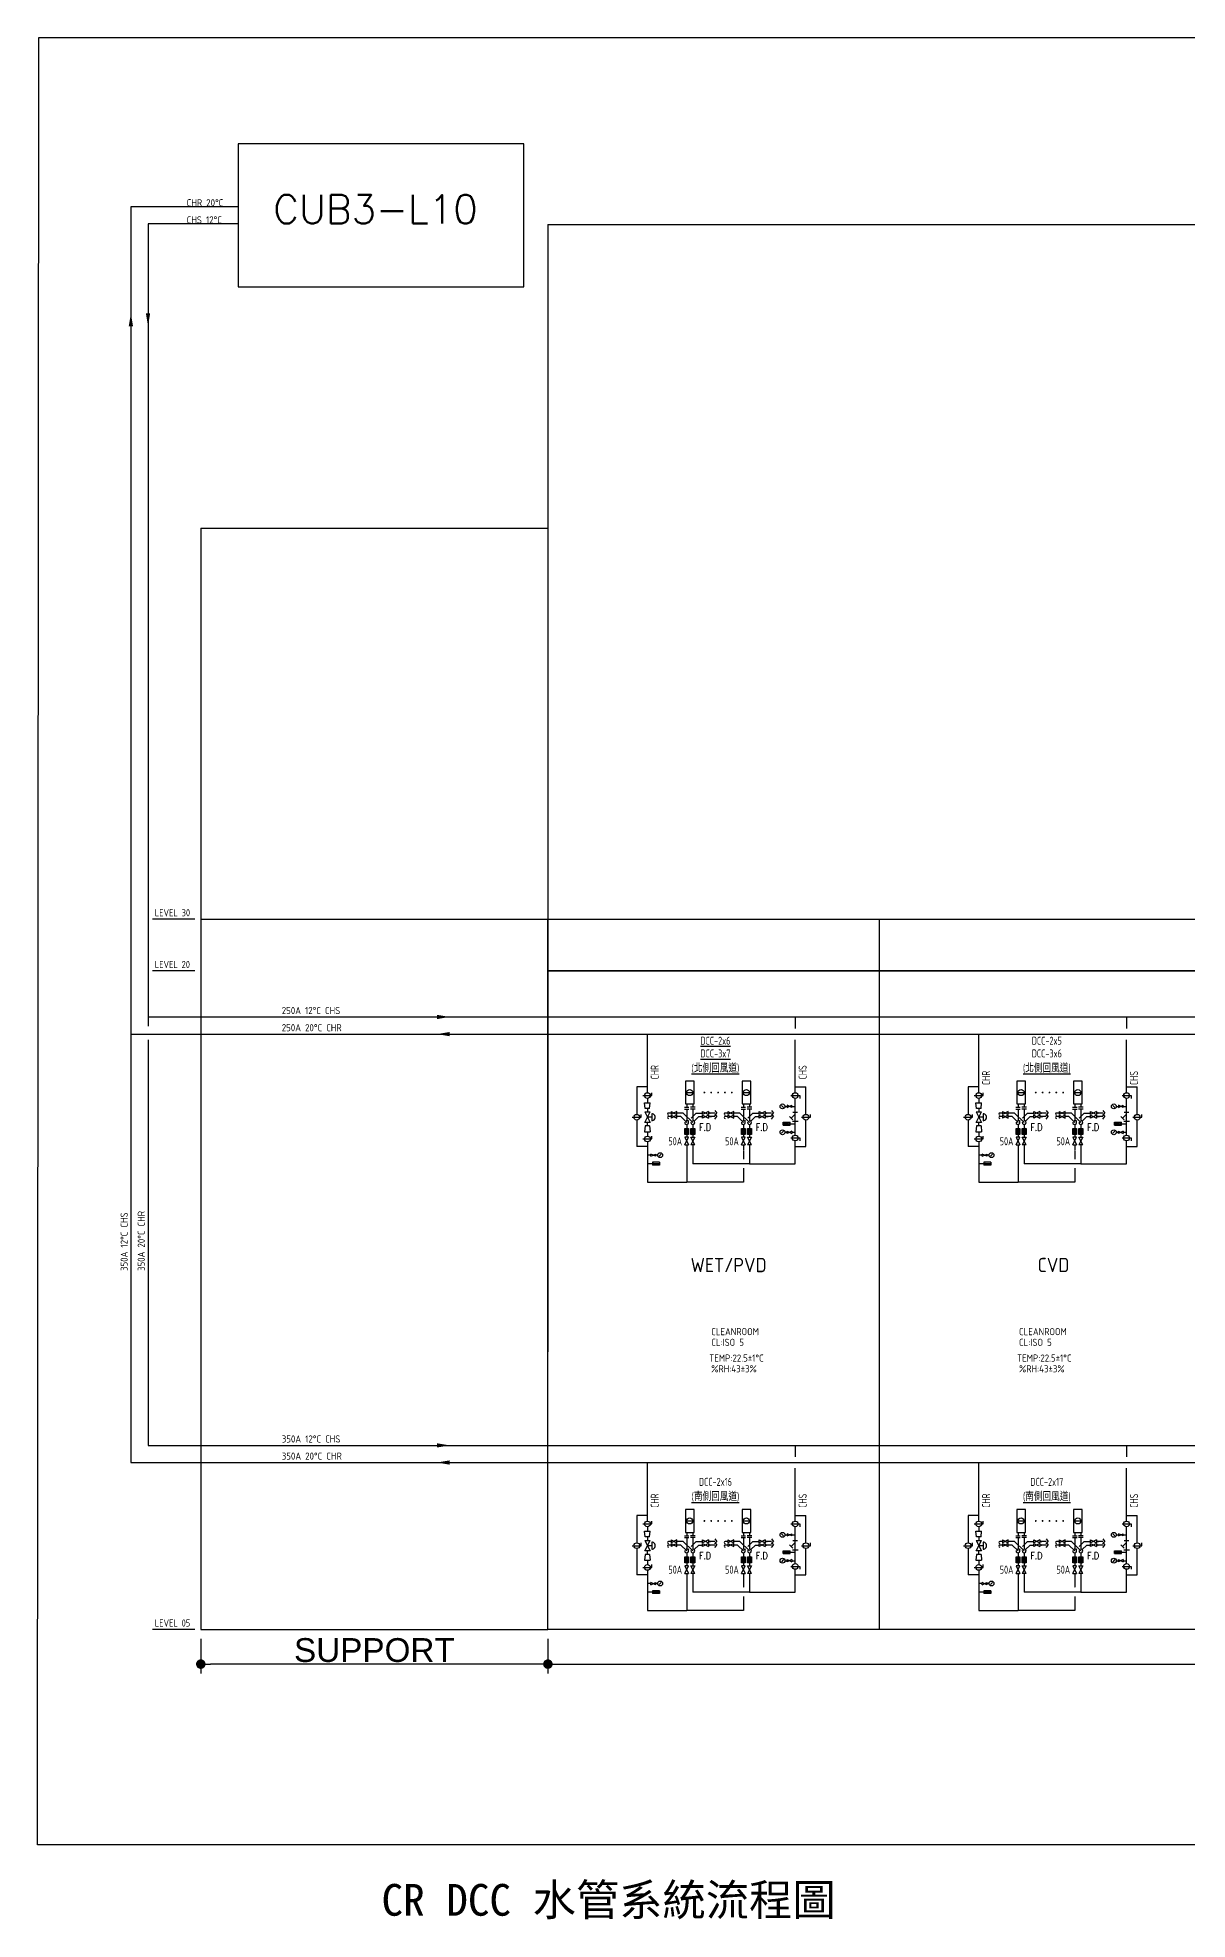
# Model space of a CAD drawing. Header units: millimetres. Extents: x -8 to 724, y -28 to 564.
# Drawn here: x -8 to 355, y -28 to 564 of the extents above; entities that cross this region are included whole.
import ezdxf
from ezdxf.enums import TextEntityAlignment as Align

# ---------------------------------------------------------------- set-up
doc = ezdxf.new("R2010")
doc.units = ezdxf.units.MM
doc.linetypes.add('HIDDEN', pattern=[0.375, 0.25, -0.125])
doc.linetypes.add('HIDDEN2', pattern=[0.1875, 0.125, -0.0625])
for name, color, linetype in [('0-CHR-中溫', 30, 'Continuous'), ('0-CHS-中溫', 3, 'Continuous'), ('A-DETL-01', 1, 'Continuous'), ('DETL-TXT', 4, 'Continuous'), ('M-CEQPM-TEXT', 3, 'Continuous'), ('M-CMDUCT-TEXT', 3, 'Continuous'), ('M-CPIPE-TEXT', 3, 'Continuous'), ('M-CPIPE-VAVE', 2, 'Continuous'), ('M-CWTR-PIPE', 130, 'Continuous'), ('M-EQPM-TXT', 4, 'Continuous'), ('M-HVAC-CMAH', 3, 'Continuous'), ('M-PIPE-CHWR20', 110, 'Continuous'), ('txt', 2, 'Continuous'), ('U-PCW-VALVE', 2, 'Continuous')]:
    doc.layers.add(name, color=color, linetype=linetype)
doc.styles.add('AA-TXT', font='isocp.shx', dxfattribs={"bigfont": 'chineset.shx'})
doc.styles.add('STDTEXT', font='simplex.shx', dxfattribs={"bigfont": 'china.shx'})
doc.dimstyles.new('10-dim', dxfattribs={"dimscale": 10, "dimtxt": 0.25, "dimasz": 0.1, "dimexe": 0.1, "dimexo": 0.1, "dimgap": 0.05, "dimtad": 1, "dimdec": 0, "dimlfac": 100, "dimdsep": 46, "dimtxsty": 'AA-TXT', "dimblk": 'DOT', "dimcen": 2, "dimclrd": 256, "dimclre": 256, "dimclrt": 256, "dimazin": 0, "dimtfac": 1, "dimtdec": 0, "dimtix": 1, "dimtmove": 2, "dimatfit": 3, "dimldrblk": 'CIR', "dimfxl": 1, "dimtvp": 1, "dimtolj": 1, "dimtzin": 0, "dimarcsym": 0})

# ---------------------------------------------------------------- blocks, each defined once
blk = doc.blocks.new('_DOT')
at = {"color": 0, "linetype": 'ByBlock'}
blk.add_line((-0.5, 0), (-1, 0), dxfattribs=at)
at = {"color": 0, "linetype": 'ByBlock', "const_width": 0.5}
blk.add_lwpolyline([(-0.25, 0, 1), (0.25, 0, 1)], format="xyb", close=True, dxfattribs=at)
blk = doc.blocks.new('*D21')
at = {"layer": 'DEFPOINTS', "color": 0, "transparency": 16777216}
for p in [(153.15, 63.08), (678.82, 63.08), (678.82, 52.12)]:
    blk.add_point(p, dxfattribs=at)
at = {"layer": 'txt', "lineweight": -2, "transparency": 16777216}
for p, q in [((153.15, 60.08), (153.15, 49.12)), ((678.82, 60.08), (678.82, 49.12)), ((156.15, 52.12), (675.82, 52.12))]:
    blk.add_line(p, q, dxfattribs=at)
at = {"layer": 'txt', "lineweight": -2, "transparency": 16777216, "xscale": 3, "yscale": 3, "zscale": 3, "rotation": 180}
blk.add_blockref('_DOT', (153.15, 52.12), dxfattribs=at)
at = {"layer": 'txt', "lineweight": -2, "transparency": 16777216, "xscale": 3, "yscale": 3, "zscale": 3}
blk.add_blockref('_DOT', (678.82, 52.12), dxfattribs=at)
at = {"layer": 'txt', "transparency": 16777216, "insert": (415.99, 56.37), "char_height": 7.5, "attachment_point": 5, "style": 'AA-TXT'}
blk.add_mtext('\\A1;{\\fArial|b0|i0|c0|p34;FAB', dxfattribs=at)
blk = doc.blocks.new('CIR')
at = {"color": 0}
blk.add_line((1, 0), (-1, 0), dxfattribs=at)
at = {"color": 3}
blk.add_circle((0, 0), 0.5, dxfattribs=at)
blk = doc.blocks.new('*D22')
at = {"layer": 'DEFPOINTS', "color": 0, "transparency": 16777216}
for p in [(43.8, 63.08), (153.15, 63.08), (43.8, 52.12)]:
    blk.add_point(p, dxfattribs=at)
at = {"layer": 'txt', "lineweight": -2, "transparency": 16777216}
for p, q in [((43.8, 60.08), (43.8, 49.12)), ((153.15, 60.08), (153.15, 49.12)), ((150.15, 52.12), (46.8, 52.12))]:
    blk.add_line(p, q, dxfattribs=at)
at = {"layer": 'txt', "lineweight": -2, "transparency": 16777216, "xscale": 3, "yscale": 3, "zscale": 3, "rotation": 180}
blk.add_blockref('_DOT', (43.8, 52.12), dxfattribs=at)
at = {"layer": 'txt', "lineweight": -2, "transparency": 16777216, "xscale": 3, "yscale": 3, "zscale": 3}
blk.add_blockref('_DOT', (153.15, 52.12), dxfattribs=at)
at = {"layer": 'txt', "transparency": 16777216, "insert": (98.48, 56.5), "char_height": 7.5, "attachment_point": 5, "style": 'AA-TXT'}
blk.add_mtext('\\A1;{\\fArial|b0|i0|c0|p34;SUPPORT}', dxfattribs=at)
blk = doc.blocks.new('DIM3')
blk.add_solid([(40, -7), (40, 7), (0, 0)])
blk = doc.blocks.new('DCC PIPE')
at = {"layer": 'U-PCW-VALVE'}
h = blk.add_hatch(dxfattribs=at)
h.set_pattern_fill('ANSI37', color=256, scale=2.66144, angle=90, style=0)
h.set_pattern_definition([(135, (188.80367, -130.49455), (-0.2352403, -0.2352403), []), (225, (188.80367, -130.49455), (0.2352403, -0.2352403), [])])
h.paths.add_polyline_path([(-0.67, 3.67), (-0.67, 5.8), (0.67, 5.8), (0.67, 3.67)])
h = blk.add_hatch(dxfattribs=at)
h.set_pattern_fill('ANSI37', color=256, scale=2.66144, angle=90, style=0)
h.set_pattern_definition([(135, (190.9487, -130.49455), (-0.2352403, -0.2352403), []), (225, (190.9487, -130.49455), (0.2352403, -0.2352403), [])])
h.paths.add_polyline_path([(1.48, 3.67), (1.48, 5.8), (2.81, 5.8), (2.81, 3.67)])
h = blk.add_hatch(dxfattribs=at)
h.set_pattern_fill('ANSI37', color=256, scale=2.66144, angle=90, style=0)
h.set_pattern_definition([(135, (208.65864, -130.49455), (-0.2352403, -0.2352403), []), (225, (208.65864, -130.49455), (0.2352403, -0.2352403), [])])
h.paths.add_polyline_path([(19.19, 3.67), (19.19, 5.8), (20.52, 5.8), (20.52, 3.67)])
h = blk.add_hatch(dxfattribs=at)
h.set_pattern_fill('ANSI37', color=256, scale=2.66144, angle=90, style=0)
h.set_pattern_definition([(135, (210.80367, -130.49455), (-0.2352403, -0.2352403), []), (225, (210.80367, -130.49455), (0.2352403, -0.2352403), [])])
h.paths.add_polyline_path([(21.33, 3.67), (21.33, 5.8), (22.67, 5.8), (22.67, 3.67)])
at = {"layer": '0-CHR-中溫', "ltscale": 1000}
for p, q in [((0, 12.53), (0, 8.51)), ((0, 7.18), (0, 5.8)), ((19.85, 12.53), (19.85, 8.51)), ((19.85, 7.18), (19.85, 5.8)), ((0, 3.67), (0, 2.67)), ((19.85, 3.67), (19.85, 2.67))]:
    blk.add_line(p, q, dxfattribs=at)
for centre in [(0, 7.84), (19.85, 7.84)]:
    blk.add_arc(centre, 0.667, 167.32186, 102.67814, dxfattribs=at)
at = {"layer": '0-CHS-中溫', "ltscale": 1000}
for p, q in [((2.15, 12.53), (2.15, 8.51)), ((2.15, 7.18), (2.15, 5.8)), ((22, 12.53), (22, 8.51)), ((22, 7.18), (22, 5.8)), ((2.15, 3.67), (2.15, 2.67)), ((22, 3.67), (22, 2.67))]:
    blk.add_line(p, q, dxfattribs=at)
for centre in [(2.15, 7.84), (22, 7.84)]:
    blk.add_arc(centre, 0.667, 167.32186, 102.67814, dxfattribs=at)
at = {"layer": 'M-CPIPE-VAVE'}
for p, q in [((-5.47, 11.18), (-6.35, 11.18)), ((-5.47, 9.92), (-6.35, 9.92)), ((-3.4, 11.7), (-5.47, 10.66)), ((-5.47, 11.7), (-3.4, 10.66)), ((-5.47, 11.7), (-5.47, 10.66)), ((-3.4, 10.44), (-5.47, 9.41)), ((-5.47, 10.44), (-3.4, 9.41)), ((-5.47, 10.44), (-5.47, 9.41)), ((-3.4, 10.66), (-3.4, 11.7)), ((-1.19, 11.18), (-3.4, 11.18)), ((-3.4, 9.41), (-3.4, 10.44)), ((-2.08, 9.92), (-3.4, 9.92)), ((0, 7.84), (-2.08, 9.92)), ((2.15, 7.84), (-1.19, 11.18)), ((0.47, 8.31), (0.74, 8.58)), ((1.53, 9.37), (3.34, 11.18)), ((2.62, 8.31), (4.23, 9.92)), ((3.34, 11.18), (5.55, 11.18)), ((4.23, 9.92), (5.55, 9.92)), ((5.55, 10.66), (5.55, 11.7)), ((7.62, 11.7), (5.55, 10.66)), ((5.55, 11.7), (7.62, 10.66)), ((5.55, 9.41), (5.55, 10.44)), ((7.62, 10.44), (5.55, 9.41)), ((5.55, 10.44), (7.62, 9.41)), ((7.62, 11.7), (7.62, 10.66)), ((9.89, 11.18), (7.62, 11.18)), ((7.62, 10.44), (7.62, 9.41)), ((9.89, 9.92), (7.62, 9.92)), ((9.81, 12.03), (10.58, 11.18)), ((9.81, 10.33), (10.58, 11.18)), ((9.81, 10.77), (10.58, 9.92)), ((9.81, 9.07), (10.58, 9.92)), ((14.38, 11.18), (13.5, 11.18)), ((14.38, 9.92), (13.5, 9.92)), ((16.45, 11.7), (14.38, 10.66)), ((14.38, 11.7), (16.45, 10.66)), ((14.38, 11.7), (14.38, 10.66)), ((16.45, 10.44), (14.38, 9.41)), ((14.38, 10.44), (16.45, 9.41)), ((14.38, 10.44), (14.38, 9.41)), ((16.45, 10.66), (16.45, 11.7)), ((18.66, 11.18), (16.45, 11.18)), ((16.45, 9.41), (16.45, 10.44)), ((17.77, 9.92), (16.45, 9.92)), ((19.85, 7.84), (17.77, 9.92)), ((22, 7.84), (18.66, 11.18)), ((20.33, 8.31), (20.59, 8.58)), ((21.38, 9.37), (23.19, 11.18)), ((22.47, 8.31), (24.08, 9.92)), ((23.19, 11.18), (25.4, 11.18)), ((24.08, 9.92), (25.4, 9.92)), ((25.4, 10.66), (25.4, 11.7)), ((27.47, 11.7), (25.4, 10.66)), ((25.4, 11.7), (27.47, 10.66)), ((25.4, 9.41), (25.4, 10.44)), ((27.47, 10.44), (25.4, 9.41)), ((25.4, 10.44), (27.47, 9.41)), ((27.47, 11.7), (27.47, 10.66)), ((29.74, 11.18), (27.47, 11.18)), ((27.47, 10.44), (27.47, 9.41)), ((29.74, 9.92), (27.47, 9.92)), ((29.67, 12.03), (30.44, 11.18)), ((29.67, 10.33), (30.44, 11.18)), ((29.67, 10.77), (30.44, 9.92)), ((29.67, 9.07), (30.44, 9.92))]:
    blk.add_line(p, q, dxfattribs=at)
for centre in [(-6.35, 10.83), (-6.35, 9.57), (13.5, 10.83), (13.5, 9.57)]:
    blk.add_arc(centre, 0.35, 90, 270, dxfattribs=at)
at = {"layer": 'M-CWTR-PIPE'}
for p, q in [((-0.8, 13.17), (0.8, 13.17)), ((0, 14.35), (0, 13.17)), ((0.18, 18.35), (1.96, 18.35)), ((2.95, 13.17), (1.35, 13.17)), ((2.15, 14.35), (2.15, 13.17)), ((19.05, 13.17), (20.65, 13.17)), ((19.85, 14.35), (19.85, 13.17)), ((20.04, 18.35), (21.82, 18.35)), ((22.8, 13.17), (21.2, 13.17)), ((22, 14.35), (22, 13.17))]:
    blk.add_line(p, q, dxfattribs=at)
for points in [[(2.57, 14.35), (2.57, 22.35), (-0.43, 22.35), (-0.43, 14.35)], [(22.43, 14.35), (22.43, 22.35), (19.43, 22.35), (19.43, 14.35)]]:
    blk.add_lwpolyline(points, close=True, dxfattribs=at)
for centre in [(1.07, 18.35), (20.93, 18.35)]:
    blk.add_circle(centre, 1.07, dxfattribs=at)
at = {"layer": 'M-HVAC-CMAH', "const_width": 0.32}
for points in [[(6.36, 18.34, 1), (6.04, 18.34, 1)], [(8.76, 18.34, 1), (8.44, 18.34, 1)], [(11.16, 18.34, 1), (10.84, 18.34, 1)], [(13.56, 18.34, 1), (13.24, 18.34, 1)], [(15.96, 18.34, 1), (15.64, 18.34, 1)]]:
    blk.add_lwpolyline(points, format="xyb", close=True, dxfattribs=at)
at = {"layer": 'U-PCW-VALVE'}
for p, q in [((-0.8, 12.53), (0.8, 12.53)), ((2.95, 12.53), (1.35, 12.53)), ((19.05, 12.53), (20.65, 12.53)), ((22.8, 12.53), (21.2, 12.53)), ((-0.67, 5.8), (0.67, 5.8)), ((-0.67, 3.67), (-0.67, 5.8)), ((0.67, 3.67), (-0.67, 3.67)), ((0.67, 2.67), (-0.67, 2.67)), ((-0.67, 0), (0.67, 2.67)), ((-0.67, 2.67), (0.67, 0)), ((-0.67, 0), (0.67, 0)), ((0.67, 5.8), (0.67, 3.67)), ((1.48, 5.8), (2.81, 5.8)), ((1.48, 3.67), (1.48, 5.8)), ((2.81, 3.67), (1.48, 3.67)), ((1.48, 2.67), (2.81, 2.67)), ((2.81, 2.67), (1.48, 0)), ((2.81, 0), (1.48, 2.67)), ((2.81, 0), (1.48, 0)), ((2.81, 5.8), (2.81, 3.67)), ((19.19, 5.8), (20.52, 5.8)), ((19.19, 3.67), (19.19, 5.8)), ((20.52, 3.67), (19.19, 3.67)), ((20.52, 2.67), (19.19, 2.67)), ((19.19, 2.67), (20.52, 0)), ((19.19, 0), (20.52, 2.67)), ((19.19, 0), (20.52, 0)), ((20.52, 5.8), (20.52, 3.67)), ((21.33, 5.8), (22.67, 5.8)), ((21.33, 3.67), (21.33, 5.8)), ((22.67, 3.67), (21.33, 3.67)), ((21.33, 2.67), (22.67, 2.67)), ((22.67, 0), (21.33, 2.67)), ((22.67, 2.67), (21.33, 0)), ((22.67, 0), (21.33, 0)), ((22.67, 5.8), (22.67, 3.67))]:
    blk.add_line(p, q, dxfattribs=at)
at = {"layer": 'M-CPIPE-VAVE', "linetype": 'HIDDEN2', "xscale": -0.04545454545450411, "yscale": 0.04545454545450411, "zscale": 0.045454545454545}
for p in [(9.89, 11.18), (9.89, 9.92), (29.74, 11.18), (29.74, 9.92)]:
    blk.add_blockref('DIM3', p, dxfattribs=at)

msp = doc.modelspace()

# ---------------------------------------------------------------- linework, layer by layer
msp.add_lwpolyline([(-7.242, 564.381), (723.921, 564.381), (723.543, -4.801), (-7.62, -4.801)], close=True)
at = {"ltscale": 1000}
msp.add_lwpolyline([(55.558, 485.913), (145.558, 485.913), (145.558, 530.913), (55.558, 530.913)], close=True, dxfattribs=at)
at = {"layer": '0-CHR-中溫', "ltscale": 1000}
for p, q in [((21.768, 511.113), (21.768, 115.614)), ((55.558, 511.113), (21.768, 511.113)), ((21.768, 250.543), (605.769, 250.543)), ((184.495, 232.066), (184.495, 250.543)), ((288.895, 232.066), (288.895, 250.543)), ((181.14, 233.893), (181.14, 225.254)), ((184.495, 233.893), (181.14, 233.893)), ((285.54, 233.893), (285.54, 225.254)), ((288.895, 233.893), (285.54, 233.893)), ((184.495, 230.293), (184.495, 228.903)), ((184.495, 227.1), (184.495, 226.02)), ((288.895, 230.293), (288.895, 228.903)), ((288.895, 227.1), (288.895, 226.02)), ((181.14, 223.454), (181.14, 215.124)), ((184.495, 221.607), (184.495, 222.687)), ((184.495, 219.804), (184.495, 218.414)), ((285.54, 223.454), (285.54, 215.124)), ((288.895, 221.607), (288.895, 222.687)), ((288.895, 219.804), (288.895, 218.414)), ((184.495, 215.124), (181.14, 215.124)), ((184.495, 216.614), (184.495, 203.964)), ((196.879, 215.633), (196.879, 203.964)), ((288.895, 215.124), (285.54, 215.124)), ((288.895, 216.614), (288.895, 203.964)), ((301.279, 215.633), (301.279, 203.964)), ((214.749, 208.374), (214.749, 203.964)), ((319.149, 208.374), (319.149, 203.964)), ((184.495, 203.964), (196.879, 203.964)), ((214.749, 203.964), (196.879, 203.964)), ((288.895, 203.964), (301.279, 203.964)), ((319.149, 203.964), (301.279, 203.964)), ((21.768, 115.614), (605.769, 115.614)), ((184.495, 97.137), (184.495, 115.614)), ((288.895, 97.137), (288.895, 115.614)), ((181.14, 98.964), (181.14, 90.325)), ((184.495, 98.964), (181.14, 98.964)), ((184.495, 95.364), (184.495, 93.975)), ((285.54, 98.964), (285.54, 90.325)), ((288.895, 98.964), (285.54, 98.964)), ((288.895, 95.364), (288.895, 93.975)), ((184.495, 92.171), (184.495, 91.091)), ((288.895, 92.171), (288.895, 91.091)), ((181.14, 88.525), (181.14, 80.195)), ((184.495, 86.678), (184.495, 87.758)), ((184.495, 84.875), (184.495, 83.485)), ((285.54, 88.525), (285.54, 80.195)), ((288.895, 86.678), (288.895, 87.758)), ((288.895, 84.875), (288.895, 83.485)), ((184.495, 80.195), (181.14, 80.195)), ((184.495, 81.685), (184.495, 69.035)), ((196.879, 80.704), (196.879, 69.035)), ((288.895, 80.195), (285.54, 80.195)), ((288.895, 81.685), (288.895, 69.035)), ((301.279, 80.704), (301.279, 69.035)), ((214.749, 73.445), (214.749, 69.035)), ((319.149, 73.445), (319.149, 69.035)), ((184.495, 69.035), (196.879, 69.035)), ((214.749, 69.035), (196.879, 69.035)), ((288.895, 69.035), (301.279, 69.035)), ((319.149, 69.035), (301.279, 69.035))]:
    msp.add_line(p, q, dxfattribs=at)
for points in [[(21.093, 473.476), (21.768, 477.526), (22.443, 473.476)], [(122.215, 249.868), (118.165, 250.543), (122.215, 251.218)], [(122.215, 114.939), (118.165, 115.614), (122.215, 116.289)]]:
    msp.add_solid(points, dxfattribs=at)
at = {"layer": '0-CHS-中溫', "ltscale": 1000}
for p, q in [((27.168, 505.713), (27.168, 253.026)), ((55.558, 505.713), (27.168, 505.713)), ((27.168, 255.943), (652.362, 255.943)), ((231.088, 255.943), (231.088, 252.343)), ((335.488, 255.943), (335.488, 252.343)), ((27.168, 248.743), (27.168, 121.014)), ((231.088, 232.093), (231.088, 248.743)), ((335.488, 232.093), (335.488, 248.743)), ((231.088, 233.893), (234.443, 233.893)), ((234.443, 225.254), (234.443, 233.893)), ((335.488, 233.893), (338.843, 233.893)), ((338.843, 225.254), (338.843, 233.893)), ((231.088, 218.724), (231.088, 230.293)), ((335.488, 218.724), (335.488, 230.293)), ((234.443, 215.124), (234.443, 223.454)), ((338.843, 215.124), (338.843, 223.454)), ((198.81, 215.633), (198.81, 209.724)), ((216.679, 215.633), (216.679, 209.724)), ((231.088, 209.724), (231.088, 216.924)), ((231.088, 215.124), (234.443, 215.124)), ((303.21, 215.633), (303.21, 209.724)), ((321.079, 215.633), (321.079, 209.724)), ((335.488, 209.724), (335.488, 216.924)), ((335.488, 215.124), (338.843, 215.124)), ((216.679, 209.724), (198.81, 209.724)), ((216.679, 209.724), (231.088, 209.724)), ((321.079, 209.724), (303.21, 209.724)), ((321.079, 209.724), (335.488, 209.724)), ((27.168, 121.014), (652.362, 121.014)), ((231.088, 121.014), (231.088, 117.414)), ((335.488, 121.014), (335.488, 117.414)), ((231.088, 97.164), (231.088, 113.814)), ((335.488, 97.164), (335.488, 113.814)), ((231.088, 98.964), (234.443, 98.964)), ((231.088, 83.795), (231.088, 95.364)), ((234.443, 90.325), (234.443, 98.964)), ((335.488, 98.964), (338.843, 98.964)), ((335.488, 83.795), (335.488, 95.364)), ((338.843, 90.325), (338.843, 98.964)), ((234.443, 80.195), (234.443, 88.525)), ((338.843, 80.195), (338.843, 88.525)), ((198.81, 80.704), (198.81, 74.795)), ((216.679, 80.704), (216.679, 74.795)), ((231.088, 74.795), (231.088, 81.995)), ((231.088, 80.195), (234.443, 80.195)), ((303.21, 80.704), (303.21, 74.795)), ((321.079, 80.704), (321.079, 74.795)), ((335.488, 74.795), (335.488, 81.995)), ((335.488, 80.195), (338.843, 80.195)), ((216.679, 74.795), (198.81, 74.795)), ((216.679, 74.795), (231.088, 74.795)), ((321.079, 74.795), (303.21, 74.795)), ((321.079, 74.795), (335.488, 74.795))]:
    msp.add_line(p, q, dxfattribs=at)
for points in [[(26.493, 477.526), (27.168, 473.476), (27.843, 477.526)], [(118.165, 255.268), (122.215, 255.943), (118.165, 256.618)], [(118.165, 120.339), (122.215, 121.014), (118.165, 121.689)]]:
    msp.add_solid(points, dxfattribs=at)
at = {"layer": 'A-DETL-01', "linetype": 'Continuous'}
for p, q in [((153.15, 505.513), (153.15, 150.489)), ((153.15, 505.513), (678.824, 505.513)), ((43.802, 409.882), (43.802, 63.076)), ((43.802, 409.882), (153.15, 409.882)), ((43.802, 286.786), (153.15, 286.786)), ((257.55, 286.786), (257.55, 63.076)), ((43.802, 63.076), (153.15, 63.076)), ((43.802, 63.076), (153.15, 63.076))]:
    msp.add_line(p, q, dxfattribs=at)
for points in [[(678.824, 505.513), (678.824, 63.076), (153.15, 63.076), (153.15, 270.487), (678.824, 270.487)], [(678.824, 286.786), (678.824, 270.487), (153.15, 270.487), (153.15, 286.786), (678.824, 286.786)]]:
    msp.add_lwpolyline(points, dxfattribs=at)
at = {"layer": 'M-CEQPM-TEXT'}
for p, q in [((41.884, 286.786), (28.526, 286.786)), ((41.884, 270.487), (28.526, 270.487)), ((41.884, 63.076), (28.526, 63.076))]:
    msp.add_line(p, q, dxfattribs=at)
at = {"layer": 'M-PIPE-CHWR20', "ltscale": 0.1}
for p, q in [((183.774, 227.1), (183.594, 228.903)), ((183.594, 228.903), (185.397, 228.903)), ((185.217, 227.1), (183.774, 227.1)), ((185.217, 227.1), (185.397, 228.903)), ((288.174, 227.1), (287.994, 228.903)), ((287.994, 228.903), (289.797, 228.903)), ((289.617, 227.1), (288.174, 227.1)), ((289.617, 227.1), (289.797, 228.903)), ((183.774, 221.607), (183.594, 219.804)), ((183.594, 219.804), (185.397, 219.804)), ((185.217, 221.607), (183.774, 221.607)), ((185.217, 221.607), (185.397, 219.804)), ((288.174, 221.607), (287.994, 219.804)), ((287.994, 219.804), (289.797, 219.804)), ((289.617, 221.607), (288.174, 221.607)), ((289.617, 221.607), (289.797, 219.804)), ((183.774, 92.171), (183.594, 93.975)), ((183.594, 93.975), (185.397, 93.975)), ((185.217, 92.171), (183.774, 92.171)), ((185.217, 92.171), (185.397, 93.975)), ((288.174, 92.171), (287.994, 93.975)), ((287.994, 93.975), (289.797, 93.975)), ((289.617, 92.171), (288.174, 92.171)), ((289.617, 92.171), (289.797, 93.975)), ((183.774, 86.678), (183.594, 84.875)), ((183.594, 84.875), (185.397, 84.875)), ((185.217, 86.678), (183.774, 86.678)), ((185.217, 86.678), (185.397, 84.875)), ((288.174, 86.678), (287.994, 84.875)), ((287.994, 84.875), (289.797, 84.875)), ((289.617, 86.678), (288.174, 86.678)), ((289.617, 86.678), (289.797, 84.875))]:
    msp.add_line(p, q, dxfattribs=at)
at = {"layer": 'M-PIPE-CHWR20', "linetype": 'HIDDEN', "ltscale": 0.2}
for p, q in [((214.749, 215.633), (214.749, 211.074)), ((319.149, 215.633), (319.149, 211.074)), ((214.749, 80.704), (214.749, 76.145)), ((319.149, 80.704), (319.149, 76.145))]:
    msp.add_line(p, q, dxfattribs=at)
at = {"layer": 'U-PCW-VALVE'}
for p, q in [((183.073, 231.193), (185.918, 231.193)), ((185.918, 231.193), (185.918, 232.096)), ((229.665, 231.193), (232.51, 231.193)), ((232.51, 231.193), (232.51, 230.291)), ((287.473, 231.193), (290.318, 231.193)), ((290.318, 231.193), (290.318, 232.096)), ((334.065, 231.193), (336.91, 231.193)), ((336.91, 231.193), (336.91, 230.291)), ((182.562, 224.354), (182.562, 225.256)), ((183.662, 226.02), (185.329, 226.02)), ((183.662, 222.687), (185.329, 226.02)), ((183.662, 226.02), (185.329, 222.687)), ((185.86, 225.46), (185.86, 223.277)), ((227.408, 227.443), (226.746, 228.105)), ((227.843, 227.773), (228.564, 227.773)), ((228.564, 228.133), (228.564, 227.413)), ((230.004, 227.413), (228.564, 228.133)), ((228.564, 227.413), (230.004, 228.133)), ((231.088, 225.35), (229.813, 224.076)), ((230.004, 227.413), (230.004, 228.133)), ((230.004, 227.773), (231.088, 227.773)), ((230.335, 225.973), (231.84, 225.973)), ((235.866, 224.354), (235.866, 225.256)), ((286.962, 224.354), (286.962, 225.256)), ((288.062, 226.02), (289.729, 226.02)), ((288.062, 222.687), (289.729, 226.02)), ((288.062, 226.02), (289.729, 222.687)), ((290.26, 225.46), (290.26, 223.277)), ((331.808, 227.443), (331.146, 228.105)), ((332.243, 227.773), (332.964, 227.773)), ((332.964, 228.133), (332.964, 227.413)), ((334.404, 227.413), (332.964, 228.133)), ((332.964, 227.413), (334.404, 228.133)), ((335.488, 225.35), (334.213, 224.076)), ((334.404, 227.413), (334.404, 228.133)), ((334.404, 227.773), (335.488, 227.773)), ((334.735, 225.973), (336.24, 225.973)), ((340.266, 224.354), (340.266, 225.256)), ((179.717, 224.354), (182.562, 224.354)), ((185.329, 222.687), (183.662, 222.687)), ((185.86, 224.354), (184.495, 224.354)), ((227.408, 219.961), (226.746, 219.299)), ((227.312, 221.878), (227.312, 222.783)), ((227.312, 221.878), (227.312, 222.783)), ((227.312, 222.783), (229.483, 222.783)), ((227.312, 222.783), (229.483, 222.783)), ((227.312, 221.878), (229.483, 221.878)), ((227.312, 221.878), (229.483, 221.878)), ((227.5, 222.331), (228.991, 222.331)), ((227.5, 222.331), (228.991, 222.331)), ((227.604, 222.15), (227.604, 222.512)), ((227.604, 222.15), (227.604, 222.512)), ((227.843, 219.631), (228.564, 219.631)), ((227.966, 222.15), (227.966, 222.512)), ((227.966, 222.15), (227.966, 222.512)), ((228.328, 222.15), (228.328, 222.512)), ((228.328, 222.15), (228.328, 222.512)), ((228.564, 219.271), (228.564, 219.991)), ((230.004, 219.991), (228.564, 219.271)), ((228.564, 219.991), (230.004, 219.271)), ((228.689, 222.15), (228.689, 222.512)), ((228.689, 222.15), (228.689, 222.512)), ((229.304, 224.585), (230.322, 223.567)), ((229.304, 224.585), (230.322, 223.567)), ((229.483, 221.878), (229.483, 222.783)), ((229.483, 221.878), (229.483, 222.783)), ((229.483, 222.331), (231.088, 222.331)), ((229.483, 222.331), (231.088, 222.331)), ((230.004, 219.991), (230.004, 219.271)), ((230.004, 219.631), (231.088, 219.631)), ((230.186, 223.094), (231.989, 223.094)), ((230.335, 223.094), (231.84, 223.094)), ((233.021, 224.354), (235.866, 224.354)), ((284.117, 224.354), (286.962, 224.354)), ((289.729, 222.687), (288.062, 222.687)), ((290.26, 224.354), (288.895, 224.354)), ((331.808, 219.961), (331.146, 219.299)), ((331.712, 221.878), (331.712, 222.783)), ((331.712, 221.878), (331.712, 222.783)), ((331.712, 222.783), (333.883, 222.783)), ((331.712, 222.783), (333.883, 222.783)), ((331.712, 221.878), (333.883, 221.878)), ((331.712, 221.878), (333.883, 221.878)), ((331.9, 222.331), (333.391, 222.331)), ((331.9, 222.331), (333.391, 222.331)), ((332.004, 222.15), (332.004, 222.512)), ((332.004, 222.15), (332.004, 222.512)), ((332.243, 219.631), (332.964, 219.631)), ((332.366, 222.15), (332.366, 222.512)), ((332.366, 222.15), (332.366, 222.512)), ((332.728, 222.15), (332.728, 222.512)), ((332.728, 222.15), (332.728, 222.512)), ((332.964, 219.271), (332.964, 219.991)), ((334.404, 219.991), (332.964, 219.271)), ((332.964, 219.991), (334.404, 219.271)), ((333.089, 222.15), (333.089, 222.512)), ((333.089, 222.15), (333.089, 222.512)), ((333.704, 224.585), (334.722, 223.567)), ((333.704, 224.585), (334.722, 223.567)), ((333.883, 221.878), (333.883, 222.783)), ((333.883, 221.878), (333.883, 222.783)), ((333.883, 222.331), (335.488, 222.331)), ((333.883, 222.331), (335.488, 222.331)), ((334.404, 219.991), (334.404, 219.271)), ((334.404, 219.631), (335.488, 219.631)), ((334.586, 223.094), (336.389, 223.094)), ((334.735, 223.094), (336.24, 223.094)), ((337.421, 224.354), (340.266, 224.354)), ((183.073, 217.514), (185.918, 217.514)), ((185.918, 217.514), (185.918, 218.416)), ((229.665, 217.824), (232.51, 217.824)), ((232.51, 217.824), (232.51, 216.921)), ((287.473, 217.514), (290.318, 217.514)), ((290.318, 217.514), (290.318, 218.416)), ((334.065, 217.824), (336.91, 217.824)), ((336.91, 217.824), (336.91, 216.921)), ((185.579, 212.424), (184.495, 212.424)), ((186.1, 209.724), (184.495, 209.724)), ((186.1, 209.724), (184.495, 209.724)), ((185.579, 212.064), (185.579, 212.784)), ((185.579, 212.064), (187.018, 212.784)), ((187.018, 212.064), (185.579, 212.784)), ((186.1, 210.176), (186.1, 209.272)), ((186.1, 210.176), (186.1, 209.272)), ((188.271, 210.176), (186.1, 210.176)), ((188.271, 210.176), (186.1, 210.176)), ((188.271, 209.272), (186.1, 209.272)), ((188.271, 209.272), (186.1, 209.272)), ((188.083, 209.724), (186.592, 209.724)), ((188.083, 209.724), (186.592, 209.724)), ((186.894, 209.905), (186.894, 209.543)), ((186.894, 209.905), (186.894, 209.543)), ((187.018, 212.784), (187.018, 212.064)), ((187.74, 212.424), (187.018, 212.424)), ((187.255, 209.905), (187.255, 209.543)), ((187.255, 209.905), (187.255, 209.543)), ((187.617, 209.905), (187.617, 209.543)), ((187.617, 209.905), (187.617, 209.543)), ((187.979, 209.905), (187.979, 209.543)), ((187.979, 209.905), (187.979, 209.543)), ((188.174, 212.094), (188.837, 212.756)), ((188.271, 210.176), (188.271, 209.272)), ((188.271, 210.176), (188.271, 209.272)), ((289.979, 212.424), (288.895, 212.424)), ((290.5, 209.724), (288.895, 209.724)), ((290.5, 209.724), (288.895, 209.724)), ((289.979, 212.064), (289.979, 212.784)), ((289.979, 212.064), (291.418, 212.784)), ((291.418, 212.064), (289.979, 212.784)), ((290.5, 210.176), (290.5, 209.272)), ((290.5, 210.176), (290.5, 209.272)), ((292.671, 210.176), (290.5, 210.176)), ((292.671, 210.176), (290.5, 210.176)), ((292.671, 209.272), (290.5, 209.272)), ((292.671, 209.272), (290.5, 209.272)), ((292.483, 209.724), (290.992, 209.724)), ((292.483, 209.724), (290.992, 209.724)), ((291.294, 209.905), (291.294, 209.543)), ((291.294, 209.905), (291.294, 209.543)), ((291.418, 212.784), (291.418, 212.064)), ((292.14, 212.424), (291.418, 212.424)), ((291.655, 209.905), (291.655, 209.543)), ((291.655, 209.905), (291.655, 209.543)), ((292.017, 209.905), (292.017, 209.543)), ((292.017, 209.905), (292.017, 209.543)), ((292.379, 209.905), (292.379, 209.543)), ((292.379, 209.905), (292.379, 209.543)), ((292.574, 212.094), (293.237, 212.756)), ((292.671, 210.176), (292.671, 209.272)), ((292.671, 210.176), (292.671, 209.272)), ((183.073, 96.264), (185.918, 96.264)), ((185.918, 96.264), (185.918, 97.167)), ((229.665, 96.264), (232.51, 96.264)), ((232.51, 96.264), (232.51, 95.362)), ((287.473, 96.264), (290.318, 96.264)), ((290.318, 96.264), (290.318, 97.167)), ((334.065, 96.264), (336.91, 96.264)), ((336.91, 96.264), (336.91, 95.362)), ((179.717, 89.425), (182.562, 89.425)), ((182.562, 89.425), (182.562, 90.327)), ((183.662, 91.091), (185.329, 91.091)), ((183.662, 87.758), (185.329, 91.091)), ((183.662, 91.091), (185.329, 87.758)), ((185.86, 89.425), (184.495, 89.425)), ((185.86, 90.531), (185.86, 88.348)), ((227.408, 92.514), (226.746, 93.176)), ((227.843, 92.844), (228.564, 92.844)), ((228.564, 93.204), (228.564, 92.484)), ((230.004, 92.484), (228.564, 93.204)), ((228.564, 92.484), (230.004, 93.204)), ((229.304, 89.656), (230.322, 88.638)), ((229.304, 89.656), (230.322, 88.638)), ((231.088, 90.422), (229.813, 89.147)), ((230.004, 92.484), (230.004, 93.204)), ((230.004, 92.844), (231.088, 92.844)), ((230.335, 91.044), (231.84, 91.044)), ((233.021, 89.425), (235.866, 89.425)), ((235.866, 89.425), (235.866, 90.327)), ((284.117, 89.425), (286.962, 89.425)), ((286.962, 89.425), (286.962, 90.327)), ((288.062, 91.091), (289.729, 91.091)), ((288.062, 87.758), (289.729, 91.091)), ((288.062, 91.091), (289.729, 87.758)), ((290.26, 89.425), (288.895, 89.425)), ((290.26, 90.531), (290.26, 88.348)), ((331.808, 92.514), (331.146, 93.176)), ((332.243, 92.844), (332.964, 92.844)), ((332.964, 93.204), (332.964, 92.484)), ((334.404, 92.484), (332.964, 93.204)), ((332.964, 92.484), (334.404, 93.204)), ((333.704, 89.656), (334.722, 88.638)), ((333.704, 89.656), (334.722, 88.638)), ((335.488, 90.422), (334.213, 89.147)), ((334.404, 92.484), (334.404, 93.204)), ((334.404, 92.844), (335.488, 92.844)), ((334.735, 91.044), (336.24, 91.044)), ((337.421, 89.425), (340.266, 89.425)), ((340.266, 89.425), (340.266, 90.327)), ((185.329, 87.758), (183.662, 87.758)), ((185.918, 82.585), (185.918, 83.487)), ((227.408, 85.032), (226.746, 84.37)), ((227.312, 86.95), (227.312, 87.854)), ((227.312, 86.95), (227.312, 87.854)), ((227.312, 87.854), (229.483, 87.854)), ((227.312, 87.854), (229.483, 87.854)), ((227.312, 86.95), (229.483, 86.95)), ((227.312, 86.95), (229.483, 86.95)), ((227.5, 87.402), (228.991, 87.402)), ((227.5, 87.402), (228.991, 87.402)), ((227.604, 87.221), (227.604, 87.583)), ((227.604, 87.221), (227.604, 87.583)), ((227.843, 84.702), (228.564, 84.702)), ((227.966, 87.221), (227.966, 87.583)), ((227.966, 87.221), (227.966, 87.583)), ((228.328, 87.221), (228.328, 87.583)), ((228.328, 87.221), (228.328, 87.583)), ((228.564, 84.342), (228.564, 85.062)), ((230.004, 85.062), (228.564, 84.342)), ((228.564, 85.062), (230.004, 84.342)), ((228.689, 87.221), (228.689, 87.583)), ((228.689, 87.221), (228.689, 87.583)), ((229.483, 86.95), (229.483, 87.854)), ((229.483, 86.95), (229.483, 87.854)), ((229.483, 87.402), (231.088, 87.402)), ((229.483, 87.402), (231.088, 87.402)), ((230.004, 85.062), (230.004, 84.342)), ((230.004, 84.702), (231.088, 84.702)), ((230.186, 88.165), (231.989, 88.165)), ((230.335, 88.165), (231.84, 88.165)), ((289.729, 87.758), (288.062, 87.758)), ((290.318, 82.585), (290.318, 83.487)), ((331.808, 85.032), (331.146, 84.37)), ((331.712, 86.95), (331.712, 87.854)), ((331.712, 86.95), (331.712, 87.854)), ((331.712, 87.854), (333.883, 87.854)), ((331.712, 87.854), (333.883, 87.854)), ((331.712, 86.95), (333.883, 86.95)), ((331.712, 86.95), (333.883, 86.95)), ((331.9, 87.402), (333.391, 87.402)), ((331.9, 87.402), (333.391, 87.402)), ((332.004, 87.221), (332.004, 87.583)), ((332.004, 87.221), (332.004, 87.583)), ((332.243, 84.702), (332.964, 84.702)), ((332.366, 87.221), (332.366, 87.583)), ((332.366, 87.221), (332.366, 87.583)), ((332.728, 87.221), (332.728, 87.583)), ((332.728, 87.221), (332.728, 87.583)), ((332.964, 84.342), (332.964, 85.062)), ((334.404, 85.062), (332.964, 84.342)), ((332.964, 85.062), (334.404, 84.342)), ((333.089, 87.221), (333.089, 87.583)), ((333.089, 87.221), (333.089, 87.583)), ((333.883, 86.95), (333.883, 87.854)), ((333.883, 86.95), (333.883, 87.854)), ((333.883, 87.402), (335.488, 87.402)), ((333.883, 87.402), (335.488, 87.402)), ((334.404, 85.062), (334.404, 84.342)), ((334.404, 84.702), (335.488, 84.702)), ((334.586, 88.165), (336.389, 88.165)), ((334.735, 88.165), (336.24, 88.165)), ((183.073, 82.585), (185.918, 82.585)), ((185.579, 77.495), (184.495, 77.495)), ((185.579, 77.135), (185.579, 77.855)), ((185.579, 77.135), (187.018, 77.855)), ((187.018, 77.135), (185.579, 77.855)), ((187.018, 77.855), (187.018, 77.135)), ((187.74, 77.495), (187.018, 77.495)), ((188.174, 77.165), (188.837, 77.827)), ((229.665, 82.895), (232.51, 82.895)), ((232.51, 82.895), (232.51, 81.993)), ((287.473, 82.585), (290.318, 82.585)), ((289.979, 77.495), (288.895, 77.495)), ((289.979, 77.135), (289.979, 77.855)), ((289.979, 77.135), (291.418, 77.855)), ((291.418, 77.135), (289.979, 77.855)), ((291.418, 77.855), (291.418, 77.135)), ((292.14, 77.495), (291.418, 77.495)), ((292.574, 77.165), (293.237, 77.827)), ((334.065, 82.895), (336.91, 82.895)), ((336.91, 82.895), (336.91, 81.993)), ((186.1, 74.795), (184.495, 74.795)), ((186.1, 74.795), (184.495, 74.795)), ((186.1, 75.247), (186.1, 74.343)), ((186.1, 75.247), (186.1, 74.343)), ((188.271, 75.247), (186.1, 75.247)), ((188.271, 75.247), (186.1, 75.247)), ((188.271, 74.343), (186.1, 74.343)), ((188.271, 74.343), (186.1, 74.343)), ((188.083, 74.795), (186.592, 74.795)), ((188.083, 74.795), (186.592, 74.795)), ((186.894, 74.976), (186.894, 74.614)), ((186.894, 74.976), (186.894, 74.614)), ((187.255, 74.976), (187.255, 74.614)), ((187.255, 74.976), (187.255, 74.614)), ((187.617, 74.976), (187.617, 74.614)), ((187.617, 74.976), (187.617, 74.614)), ((187.979, 74.976), (187.979, 74.614)), ((187.979, 74.976), (187.979, 74.614)), ((188.271, 75.247), (188.271, 74.343)), ((188.271, 75.247), (188.271, 74.343)), ((290.5, 74.795), (288.895, 74.795)), ((290.5, 74.795), (288.895, 74.795)), ((290.5, 75.247), (290.5, 74.343)), ((290.5, 75.247), (290.5, 74.343)), ((292.671, 75.247), (290.5, 75.247)), ((292.671, 75.247), (290.5, 75.247)), ((292.671, 74.343), (290.5, 74.343)), ((292.671, 74.343), (290.5, 74.343)), ((292.483, 74.795), (290.992, 74.795)), ((292.483, 74.795), (290.992, 74.795)), ((291.294, 74.976), (291.294, 74.614)), ((291.294, 74.976), (291.294, 74.614)), ((291.655, 74.976), (291.655, 74.614)), ((291.655, 74.976), (291.655, 74.614)), ((292.017, 74.976), (292.017, 74.614)), ((292.017, 74.976), (292.017, 74.614)), ((292.379, 74.976), (292.379, 74.614)), ((292.379, 74.976), (292.379, 74.614)), ((292.671, 75.247), (292.671, 74.343)), ((292.671, 75.247), (292.671, 74.343))]:
    msp.add_line(p, q, dxfattribs=at)
for centre, radius in [((184.495, 231.193), 0.9), ((231.088, 231.193), 0.9), ((288.895, 231.193), 0.9), ((335.488, 231.193), 0.9), ((181.14, 224.354), 0.9), ((227.078, 227.773), 0.765), ((234.443, 224.354), 0.9), ((285.54, 224.354), 0.9), ((331.478, 227.773), 0.765), ((338.843, 224.354), 0.9), ((227.078, 219.631), 0.765), ((229.152, 222.331), 0.161), ((229.152, 222.331), 0.161), ((331.478, 219.631), 0.765), ((333.552, 222.331), 0.161), ((333.552, 222.331), 0.161), ((184.495, 217.514), 0.9), ((231.088, 217.824), 0.9), ((288.895, 217.514), 0.9), ((335.488, 217.824), 0.9), ((186.431, 209.724), 0.161), ((186.431, 209.724), 0.161), ((188.504, 212.424), 0.765), ((290.831, 209.724), 0.161), ((290.831, 209.724), 0.161), ((292.904, 212.424), 0.765), ((184.495, 96.264), 0.9), ((231.088, 96.264), 0.9), ((288.895, 96.264), 0.9), ((335.488, 96.264), 0.9), ((181.14, 89.425), 0.9), ((227.078, 92.844), 0.765), ((234.443, 89.425), 0.9), ((285.54, 89.425), 0.9), ((331.478, 92.844), 0.765), ((338.843, 89.425), 0.9), ((184.495, 82.585), 0.9), ((227.078, 84.702), 0.765), ((229.152, 87.402), 0.161), ((229.152, 87.402), 0.161), ((231.088, 82.895), 0.9), ((288.895, 82.585), 0.9), ((331.478, 84.702), 0.765), ((333.552, 87.402), 0.161), ((333.552, 87.402), 0.161), ((335.488, 82.895), 0.9), ((188.504, 77.495), 0.765), ((292.904, 77.495), 0.765), ((186.431, 74.795), 0.161), ((186.431, 74.795), 0.161), ((290.831, 74.795), 0.161), ((290.831, 74.795), 0.161)]:
    msp.add_circle(centre, radius, dxfattribs=at)
for centre in [(185.86, 224.361), (290.26, 224.361), (185.86, 89.432), (290.26, 89.432)]:
    msp.add_arc(centre, 1.099, 270.000003, 90.000003, dxfattribs=at)

# ---------------------------------------------------------------- block references
at = {"layer": '0-CHS-中溫', "ltscale": 1000, "xscale": 0.9, "yscale": 0.9, "zscale": 0.9}
for p in [(196.879, 215.633), (301.279, 215.633), (196.879, 80.704), (301.279, 80.704)]:
    msp.add_blockref('DCC PIPE', p, dxfattribs=at)

# ---------------------------------------------------------------- texts
at = {"insert": (100.728, -17.12), "char_height": 10, "attachment_point": 1}
msp.add_mtext_dynamic_manual_height_columns('{\\fDFKai-SB|b0|i0|c136|p65;CR DCC 水管系統流程圖}', width=643.25089, gutter_width=4, heights=[0], dxfattribs=at)
at = {"layer": '0-CHR-中溫', "ltscale": 1000, "style": 'AA-TXT', "width": 0.8}
for p in [(186.822, 236.294), (291.222, 234.494), (186.822, 101.365), (291.222, 101.365)]:
    msp.add_text('CHR', height=2.52, rotation=90, dxfattribs=at).set_placement(p, align=Align.MIDDLE_LEFT)
at = {"layer": 'DETL-TXT', "ltscale": 0.1, "style": 'AA-TXT'}
for s, p in [('CHR 20%%DC', (39.355, 511.254)), ('CHS 12%%DC', (39.355, 505.854))]:
    msp.add_text(s, height=2.25, dxfattribs=at).set_placement(p)
at = {"layer": 'M-CEQPM-TEXT', "style": 'AA-TXT', "width": 0.8}
for s, p in [('LEVEL 30', (29.303, 287.656)), ('LEVEL 20', (29.303, 271.357)), ('LEVEL 05', (29.303, 63.946))]:
    msp.add_text(s, height=2.25, dxfattribs=at).set_placement(p)
for s, p in [('%%UDCC-2x6', (205.945, 248.463)), ('DCC-2x5', (310.345, 248.463)), ('%%UDCC-3x7', (205.945, 244.463)), ('DCC-3x6', (310.345, 244.463)), ('%%U(北側回風道)', (205.945, 239.963)), ('%%U(北側回風道)', (310.345, 239.963)), ('DCC-2x16', (205.945, 109.534)), ('DCC-2x17', (310.345, 109.534)), ('%%U(南側回風道)', (205.945, 105.034)), ('%%U(南側回風道)', (310.345, 105.034))]:
    msp.add_text(s, height=2.52, dxfattribs=at).set_placement(p, align=Align.MIDDLE)
at = {"layer": 'M-CMDUCT-TEXT', "style": 'STDTEXT'}
msp.add_text('CUB3-L10', height=9, dxfattribs=at).set_placement((66.624, 510.333), align=Align.MIDDLE_LEFT)
at = {"layer": 'M-CPIPE-TEXT', "style": 'AA-TXT', "width": 0.8}
for p in [(233.414, 236.294), (337.814, 234.494), (233.414, 101.365), (337.814, 101.365)]:
    msp.add_text('CHS', height=2.52, rotation=90, dxfattribs=at).set_placement(p, align=Align.MIDDLE_LEFT)
at = {"layer": 'M-CPIPE-TEXT', "width": 0.8}
for s, height, style, p in [('F.D', 2.25, 'STDTEXT', (200.779, 220.104)), ('F.D', 2.25, 'STDTEXT', (218.648, 220.104)), ('F.D', 2.25, 'STDTEXT', (305.179, 220.104)), ('F.D', 2.25, 'STDTEXT', (323.048, 220.104)), ('50A', 2.52, 'AA-TXT', (191.113, 215.534)), ('50A', 2.52, 'AA-TXT', (208.983, 215.534)), ('50A', 2.52, 'AA-TXT', (295.513, 215.534)), ('50A', 2.52, 'AA-TXT', (313.383, 215.534)), ('50A', 2.52, 'AA-TXT', (191.113, 80.605)), ('F.D', 2.25, 'STDTEXT', (200.779, 85.175)), ('50A', 2.52, 'AA-TXT', (208.983, 80.605)), ('F.D', 2.25, 'STDTEXT', (218.648, 85.175)), ('50A', 2.52, 'AA-TXT', (295.513, 80.605)), ('F.D', 2.25, 'STDTEXT', (305.179, 85.175)), ('50A', 2.52, 'AA-TXT', (313.383, 80.605)), ('F.D', 2.25, 'STDTEXT', (323.048, 85.175))]:
    msp.add_text(s, height=height, dxfattribs=dict(at, style=style)).set_placement(p)
at = {"layer": 'M-EQPM-TXT', "color": 3, "style": 'AA-TXT'}
for s, height, p in [('250A 12%%DC CHS', 2.25, (69.303, 257.966)), ('250A 20%%DC CHR', 2.25, (69.303, 252.566)), ('WET/PVD', 4.5, (198.11, 177.814, 0)), ('CVD', 4.5, (307.44, 177.822, 0)), ('CLEANROOM', 2.25, (204.608, 156.841, 0)), ('CL:ISO 5', 2.25, (204.608, 153.466, 0)), ('CLEANROOM', 2.25, (301.6, 156.841, 0)), ('CL:ISO 5', 2.25, (301.6, 153.466, 0)), ('TEMP:22.5%%P1%%DC', 2.25, (203.98, 148.518, 0)), ('TEMP:22.5%%P1%%DC', 2.25, (300.972, 148.518, 0)), ('%%%RH:43%%P3%%%', 2.25, (204.608, 145.143, 0)), ('%%%RH:43%%P3%%%', 2.25, (301.6, 145.143, 0)), ('350A 12%%DC CHS', 2.25, (69.303, 123.038)), ('350A 20%%DC CHR', 2.25, (69.303, 117.638))]:
    msp.add_text(s, height=height, dxfattribs=at).set_placement(p, align=Align.MIDDLE_LEFT)
for s, p in [('350A 12%%DC CHS', (19.643, 175.942)), ('350A 20%%DC CHR', (25.043, 175.942))]:
    msp.add_text(s, height=2.25, rotation=90, dxfattribs=at).set_placement(p, align=Align.MIDDLE_LEFT)

# ---------------------------------------------------------------- dimensions: what is measured, and where the dimension line sits
at = {"layer": 'txt'}
dim = msp.add_linear_dim(base=(43.802, 52.117), p1=(153.15, 63.076), p2=(43.802, 63.076), angle=180, text='{\\fArial|b0|i0|c0|p34;SUPPORT}', dimstyle='10-dim', override={"dimtxt": 0.75, "dimasz": 0.3, "dimexe": 0.3, "dimexo": 0.3}, dxfattribs=at)
dim.commit()
dim.dimension.update_dxf_attribs({"geometry": '*D22', "text_midpoint": (98.476, 56.497)})
dim = msp.add_linear_dim(base=(678.824, 52.117), p1=(153.15, 63.076), p2=(678.824, 63.076), text='{\\fArial|b0|i0|c0|p34;FAB', dimstyle='10-dim', override={"dimtxt": 0.75, "dimasz": 0.3, "dimexe": 0.3, "dimexo": 0.3}, dxfattribs=at)
dim.commit()
dim.dimension.update_dxf_attribs({"geometry": '*D21', "text_midpoint": (415.987, 56.367)})

doc.saveas('drawing.dxf')
